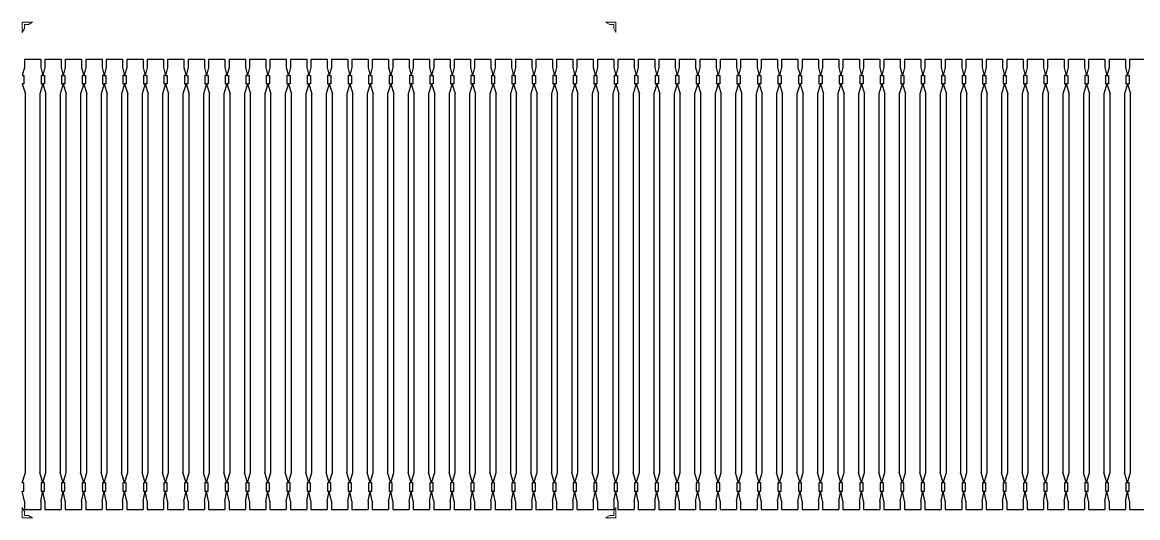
# Model space of a CAD drawing. Header units: millimetres. Extents: x 0 to 860, y 0 to 648.
# Drawn here: x 0 to 545, y 406 to 648 of the extents above; entities that cross this region are included whole.
import ezdxf

# ---------------------------------------------------------------- set-up
doc = ezdxf.new("R2010")
doc.units = ezdxf.units.MM
doc.layers.add('bars', color=9, linetype='Continuous', true_color=0xc0c0c0)
doc.layers.add('cutting mark bars', color=1, linetype='Continuous', lineweight=0, true_color=0xff0000)

msp = doc.modelspace()

# ---------------------------------------------------------------- linework, layer by layer
at = {"layer": 'bars'}
for p, q in [((1, 630), (1, 626)), ((1, 630), (9, 630)), ((9, 630), (9, 626)), ((11, 630), (11, 626)), ((11, 630), (19, 630)), ((19, 630), (19, 626)), ((21, 630), (21, 626)), ((21, 630), (29, 630)), ((29, 630), (29, 626)), ((31, 630), (31, 626)), ((31, 630), (39, 630)), ((39, 630), (39, 626)), ((41, 630), (41, 626)), ((41, 630), (49, 630)), ((49, 630), (49, 626)), ((51, 630), (51, 626)), ((51, 630), (59, 630)), ((59, 630), (59, 626)), ((61, 630), (61, 626)), ((61, 630), (69, 630)), ((69, 630), (69, 626)), ((71, 630), (71, 626)), ((71, 630), (79, 630)), ((79, 630), (79, 626)), ((81, 630), (81, 626)), ((81, 630), (89, 630)), ((89, 630), (89, 626)), ((91, 630), (91, 626)), ((91, 630), (99, 630)), ((99, 630), (99, 626)), ((101, 630), (101, 626)), ((101, 630), (109, 630)), ((109, 630), (109, 626)), ((111, 630), (111, 626)), ((111, 630), (119, 630)), ((119, 630), (119, 626)), ((121, 630), (121, 626)), ((121, 630), (129, 630)), ((129, 630), (129, 626)), ((131, 630), (131, 626)), ((131, 630), (139, 630)), ((139, 630), (139, 626)), ((141, 630), (141, 626)), ((141, 630), (149, 630)), ((149, 630), (149, 626)), ((151, 630), (151, 626)), ((151, 630), (159, 630)), ((159, 630), (159, 626)), ((161, 630), (161, 626)), ((161, 630), (169, 630)), ((169, 630), (169, 626)), ((171, 630), (171, 626)), ((171, 630), (179, 630)), ((179, 630), (179, 626)), ((181, 630), (181, 626)), ((181, 630), (189, 630)), ((189, 630), (189, 626)), ((191, 630), (191, 626)), ((191, 630), (199, 630)), ((199, 630), (199, 626)), ((201, 630), (201, 626)), ((201, 630), (209, 630)), ((209, 630), (209, 626)), ((211, 630), (211, 626)), ((211, 630), (219, 630)), ((219, 630), (219, 626)), ((221, 630), (221, 626)), ((221, 630), (229, 630)), ((229, 630), (229, 626)), ((231, 630), (231, 626)), ((231, 630), (239, 630)), ((239, 630), (239, 626)), ((241, 630), (241, 626)), ((241, 630), (249, 630)), ((249, 630), (249, 626)), ((251, 630), (251, 626)), ((251, 630), (259, 630)), ((259, 630), (259, 626)), ((261, 630), (261, 626)), ((261, 630), (269, 630)), ((269, 630), (269, 626)), ((271, 630), (271, 626)), ((271, 630), (279, 630)), ((279, 630), (279, 626)), ((281, 630), (281, 626)), ((281, 630), (289, 630)), ((289, 630), (289, 626)), ((291, 630), (291, 626)), ((291, 630), (299, 630)), ((299, 630), (299, 626)), ((301, 630), (301, 626)), ((301, 630), (309, 630)), ((309, 630), (309, 626)), ((311, 630), (311, 626)), ((311, 630), (319, 630)), ((319, 630), (319, 626)), ((321, 630), (321, 626)), ((321, 630), (329, 630)), ((329, 630), (329, 626)), ((331, 630), (331, 626)), ((331, 630), (339, 630)), ((339, 630), (339, 626)), ((341, 630), (341, 626)), ((341, 630), (349, 630)), ((349, 630), (349, 626)), ((351, 630), (351, 626)), ((351, 630), (359, 630)), ((359, 630), (359, 626)), ((361, 630), (361, 626)), ((361, 630), (369, 630)), ((369, 630), (369, 626)), ((371, 630), (371, 626)), ((371, 630), (379, 630)), ((379, 630), (379, 626)), ((381, 630), (381, 626)), ((381, 630), (389, 630)), ((389, 630), (389, 626)), ((391, 630), (391, 626)), ((391, 630), (399, 630)), ((399, 630), (399, 626)), ((401, 630), (401, 626)), ((401, 630), (409, 630)), ((409, 630), (409, 626)), ((411, 630), (411, 626)), ((411, 630), (419, 630)), ((419, 630), (419, 626)), ((421, 630), (421, 626)), ((421, 630), (429, 630)), ((429, 630), (429, 626)), ((431, 630), (431, 626)), ((431, 630), (439, 630)), ((439, 630), (439, 626)), ((441, 630), (441, 626)), ((441, 630), (449, 630)), ((449, 630), (449, 626)), ((451, 630), (451, 626)), ((451, 630), (459, 630)), ((459, 630), (459, 626)), ((461, 630), (461, 626)), ((461, 630), (469, 630)), ((469, 630), (469, 626)), ((471, 630), (471, 626)), ((471, 630), (479, 630)), ((479, 630), (479, 626)), ((481, 630), (481, 626)), ((481, 630), (489, 630)), ((489, 630), (489, 626)), ((491, 630), (491, 626)), ((491, 630), (499, 630)), ((499, 630), (499, 626)), ((501, 630), (501, 626)), ((501, 630), (509, 630)), ((509, 630), (509, 626)), ((511, 630), (511, 626)), ((511, 630), (519, 630)), ((519, 630), (519, 626)), ((521, 630), (521, 626)), ((521, 630), (529, 630)), ((529, 630), (529, 626)), ((531, 630), (531, 626)), ((531, 630), (539, 630)), ((539, 630), (539, 626)), ((541, 630), (541, 626)), ((541, 630), (549, 630)), ((1, 626), (0, 622)), ((0, 622), (0.8, 622)), ((0.8, 622), (0.8, 618)), ((9, 626), (10, 622)), ((10, 622), (9.2, 622)), ((9.2, 622), (9.2, 618)), ((11, 626), (10, 622)), ((10, 622), (10.8, 622)), ((10.8, 622), (10.8, 618)), ((19, 626), (20, 622)), ((20, 622), (19.2, 622)), ((19.2, 622), (19.2, 618)), ((21, 626), (20, 622)), ((20, 622), (20.8, 622)), ((20.8, 622), (20.8, 618)), ((29, 626), (30, 622)), ((30, 622), (29.2, 622)), ((29.2, 622), (29.2, 618)), ((31, 626), (30, 622)), ((30, 622), (30.8, 622)), ((30.8, 622), (30.8, 618)), ((39, 626), (40, 622)), ((40, 622), (39.2, 622)), ((39.2, 622), (39.2, 618)), ((41, 626), (40, 622)), ((40, 622), (40.8, 622)), ((40.8, 622), (40.8, 618)), ((49, 626), (50, 622)), ((50, 622), (49.2, 622)), ((49.2, 622), (49.2, 618)), ((51, 626), (50, 622)), ((50, 622), (50.8, 622)), ((50.8, 622), (50.8, 618)), ((59, 626), (60, 622)), ((60, 622), (59.2, 622)), ((59.2, 622), (59.2, 618)), ((61, 626), (60, 622)), ((60, 622), (60.8, 622)), ((60.8, 622), (60.8, 618)), ((69, 626), (70, 622)), ((70, 622), (69.2, 622)), ((69.2, 622), (69.2, 618)), ((71, 626), (70, 622)), ((70, 622), (70.8, 622)), ((70.8, 622), (70.8, 618)), ((79, 626), (80, 622)), ((80, 622), (79.2, 622)), ((79.2, 622), (79.2, 618)), ((81, 626), (80, 622)), ((80, 622), (80.8, 622)), ((80.8, 622), (80.8, 618)), ((89, 626), (90, 622)), ((90, 622), (89.2, 622)), ((89.2, 622), (89.2, 618)), ((91, 626), (90, 622)), ((90, 622), (90.8, 622)), ((90.8, 622), (90.8, 618)), ((99, 626), (100, 622)), ((100, 622), (99.2, 622)), ((99.2, 622), (99.2, 618)), ((101, 626), (100, 622)), ((100, 622), (100.8, 622)), ((100.8, 622), (100.8, 618)), ((109, 626), (110, 622)), ((110, 622), (109.2, 622)), ((109.2, 622), (109.2, 618)), ((111, 626), (110, 622)), ((110, 622), (110.8, 622)), ((110.8, 622), (110.8, 618)), ((119, 626), (120, 622)), ((120, 622), (119.2, 622)), ((119.2, 622), (119.2, 618)), ((121, 626), (120, 622)), ((120, 622), (120.8, 622)), ((120.8, 622), (120.8, 618)), ((129, 626), (130, 622)), ((130, 622), (129.2, 622)), ((129.2, 622), (129.2, 618)), ((131, 626), (130, 622)), ((130, 622), (130.8, 622)), ((130.8, 622), (130.8, 618)), ((139, 626), (140, 622)), ((140, 622), (139.2, 622)), ((139.2, 622), (139.2, 618)), ((141, 626), (140, 622)), ((140, 622), (140.8, 622)), ((140.8, 622), (140.8, 618)), ((149, 626), (150, 622)), ((150, 622), (149.2, 622)), ((149.2, 622), (149.2, 618)), ((151, 626), (150, 622)), ((150, 622), (150.8, 622)), ((150.8, 622), (150.8, 618)), ((159, 626), (160, 622)), ((160, 622), (159.2, 622)), ((159.2, 622), (159.2, 618)), ((161, 626), (160, 622)), ((160, 622), (160.8, 622)), ((160.8, 622), (160.8, 618)), ((169, 626), (170, 622)), ((170, 622), (169.2, 622)), ((169.2, 622), (169.2, 618)), ((171, 626), (170, 622)), ((170, 622), (170.8, 622)), ((170.8, 622), (170.8, 618)), ((179, 626), (180, 622)), ((180, 622), (179.2, 622)), ((179.2, 622), (179.2, 618)), ((181, 626), (180, 622)), ((180, 622), (180.8, 622)), ((180.8, 622), (180.8, 618)), ((189, 626), (190, 622)), ((190, 622), (189.2, 622)), ((189.2, 622), (189.2, 618)), ((191, 626), (190, 622)), ((190, 622), (190.8, 622)), ((190.8, 622), (190.8, 618)), ((199, 626), (200, 622)), ((200, 622), (199.2, 622)), ((199.2, 622), (199.2, 618)), ((201, 626), (200, 622)), ((200, 622), (200.8, 622)), ((200.8, 622), (200.8, 618)), ((209, 626), (210, 622)), ((210, 622), (209.2, 622)), ((209.2, 622), (209.2, 618)), ((211, 626), (210, 622)), ((210, 622), (210.8, 622)), ((210.8, 622), (210.8, 618)), ((219, 626), (220, 622)), ((220, 622), (219.2, 622)), ((219.2, 622), (219.2, 618)), ((221, 626), (220, 622)), ((220, 622), (220.8, 622)), ((220.8, 622), (220.8, 618)), ((229, 626), (230, 622)), ((230, 622), (229.2, 622)), ((229.2, 622), (229.2, 618)), ((231, 626), (230, 622)), ((230, 622), (230.8, 622)), ((230.8, 622), (230.8, 618)), ((239, 626), (240, 622)), ((240, 622), (239.2, 622)), ((239.2, 622), (239.2, 618)), ((241, 626), (240, 622)), ((240, 622), (240.8, 622)), ((240.8, 622), (240.8, 618)), ((249, 626), (250, 622)), ((250, 622), (249.2, 622)), ((249.2, 622), (249.2, 618)), ((251, 626), (250, 622)), ((250, 622), (250.8, 622)), ((250.8, 622), (250.8, 618)), ((259, 626), (260, 622)), ((260, 622), (259.2, 622)), ((259.2, 622), (259.2, 618)), ((261, 626), (260, 622)), ((260, 622), (260.8, 622)), ((260.8, 622), (260.8, 618)), ((269, 626), (270, 622)), ((270, 622), (269.2, 622)), ((269.2, 622), (269.2, 618)), ((271, 626), (270, 622)), ((270, 622), (270.8, 622)), ((270.8, 622), (270.8, 618)), ((279, 626), (280, 622)), ((280, 622), (279.2, 622)), ((279.2, 622), (279.2, 618)), ((281, 626), (280, 622)), ((280, 622), (280.8, 622)), ((280.8, 622), (280.8, 618)), ((289, 626), (290, 622)), ((290, 622), (289.2, 622)), ((289.2, 622), (289.2, 618)), ((291, 626), (290, 622)), ((290, 622), (290.8, 622)), ((290.8, 622), (290.8, 618)), ((299, 626), (300, 622)), ((300, 622), (299.2, 622)), ((299.2, 622), (299.2, 618)), ((301, 626), (300, 622)), ((300, 622), (300.8, 622)), ((300.8, 622), (300.8, 618)), ((309, 626), (310, 622)), ((310, 622), (309.2, 622)), ((309.2, 622), (309.2, 618)), ((311, 626), (310, 622)), ((310, 622), (310.8, 622)), ((310.8, 622), (310.8, 618)), ((319, 626), (320, 622)), ((320, 622), (319.2, 622)), ((319.2, 622), (319.2, 618)), ((321, 626), (320, 622)), ((320, 622), (320.8, 622)), ((320.8, 622), (320.8, 618)), ((329, 626), (330, 622)), ((330, 622), (329.2, 622)), ((329.2, 622), (329.2, 618)), ((331, 626), (330, 622)), ((330, 622), (330.8, 622)), ((330.8, 622), (330.8, 618)), ((339, 626), (340, 622)), ((340, 622), (339.2, 622)), ((339.2, 622), (339.2, 618)), ((341, 626), (340, 622)), ((340, 622), (340.8, 622)), ((340.8, 622), (340.8, 618)), ((349, 626), (350, 622)), ((350, 622), (349.2, 622)), ((349.2, 622), (349.2, 618)), ((351, 626), (350, 622)), ((350, 622), (350.8, 622)), ((350.8, 622), (350.8, 618)), ((359, 626), (360, 622)), ((360, 622), (359.2, 622)), ((359.2, 622), (359.2, 618)), ((361, 626), (360, 622)), ((360, 622), (360.8, 622)), ((360.8, 622), (360.8, 618)), ((369, 626), (370, 622)), ((370, 622), (369.2, 622)), ((369.2, 622), (369.2, 618)), ((371, 626), (370, 622)), ((370, 622), (370.8, 622)), ((370.8, 622), (370.8, 618)), ((379, 626), (380, 622)), ((380, 622), (379.2, 622)), ((379.2, 622), (379.2, 618)), ((381, 626), (380, 622)), ((380, 622), (380.8, 622)), ((380.8, 622), (380.8, 618)), ((389, 626), (390, 622)), ((390, 622), (389.2, 622)), ((389.2, 622), (389.2, 618)), ((391, 626), (390, 622)), ((390, 622), (390.8, 622)), ((390.8, 622), (390.8, 618)), ((399, 626), (400, 622)), ((400, 622), (399.2, 622)), ((399.2, 622), (399.2, 618)), ((401, 626), (400, 622)), ((400, 622), (400.8, 622)), ((400.8, 622), (400.8, 618)), ((409, 626), (410, 622)), ((410, 622), (409.2, 622)), ((409.2, 622), (409.2, 618)), ((411, 626), (410, 622)), ((410, 622), (410.8, 622)), ((410.8, 622), (410.8, 618)), ((419, 626), (420, 622)), ((420, 622), (419.2, 622)), ((419.2, 622), (419.2, 618)), ((421, 626), (420, 622)), ((420, 622), (420.8, 622)), ((420.8, 622), (420.8, 618)), ((429, 626), (430, 622)), ((430, 622), (429.2, 622)), ((429.2, 622), (429.2, 618)), ((431, 626), (430, 622)), ((430, 622), (430.8, 622)), ((430.8, 622), (430.8, 618)), ((439, 626), (440, 622)), ((440, 622), (439.2, 622)), ((439.2, 622), (439.2, 618)), ((441, 626), (440, 622)), ((440, 622), (440.8, 622)), ((440.8, 622), (440.8, 618)), ((449, 626), (450, 622)), ((450, 622), (449.2, 622)), ((449.2, 622), (449.2, 618)), ((451, 626), (450, 622)), ((450, 622), (450.8, 622)), ((450.8, 622), (450.8, 618)), ((459, 626), (460, 622)), ((460, 622), (459.2, 622)), ((459.2, 622), (459.2, 618)), ((461, 626), (460, 622)), ((460, 622), (460.8, 622)), ((460.8, 622), (460.8, 618)), ((469, 626), (470, 622)), ((470, 622), (469.2, 622)), ((469.2, 622), (469.2, 618)), ((471, 626), (470, 622)), ((470, 622), (470.8, 622)), ((470.8, 622), (470.8, 618)), ((479, 626), (480, 622)), ((480, 622), (479.2, 622)), ((479.2, 622), (479.2, 618)), ((481, 626), (480, 622)), ((480, 622), (480.8, 622)), ((480.8, 622), (480.8, 618)), ((489, 626), (490, 622)), ((490, 622), (489.2, 622)), ((489.2, 622), (489.2, 618)), ((491, 626), (490, 622)), ((490, 622), (490.8, 622)), ((490.8, 622), (490.8, 618)), ((499, 626), (500, 622)), ((500, 622), (499.2, 622)), ((499.2, 622), (499.2, 618)), ((501, 626), (500, 622)), ((500, 622), (500.8, 622)), ((500.8, 622), (500.8, 618)), ((509, 626), (510, 622)), ((510, 622), (509.2, 622)), ((509.2, 622), (509.2, 618)), ((511, 626), (510, 622)), ((510, 622), (510.8, 622)), ((510.8, 622), (510.8, 618)), ((519, 626), (520, 622)), ((520, 622), (519.2, 622)), ((519.2, 622), (519.2, 618)), ((521, 626), (520, 622)), ((520, 622), (520.8, 622)), ((520.8, 622), (520.8, 618)), ((529, 626), (530, 622)), ((530, 622), (529.2, 622)), ((529.2, 622), (529.2, 618)), ((531, 626), (530, 622)), ((530, 622), (530.8, 622)), ((530.8, 622), (530.8, 618)), ((539, 626), (540, 622)), ((540, 622), (539.2, 622)), ((539.2, 622), (539.2, 618)), ((541, 626), (540, 622)), ((540, 622), (540.8, 622)), ((540.8, 622), (540.8, 618)), ((0, 618), (1.5, 613)), ((0.8, 618), (0, 618)), ((10, 618), (8.5, 613)), ((9.2, 618), (10, 618)), ((10, 618), (11.5, 613)), ((10.8, 618), (10, 618)), ((20, 618), (18.5, 613)), ((19.2, 618), (20, 618)), ((20, 618), (21.5, 613)), ((20.8, 618), (20, 618)), ((30, 618), (28.5, 613)), ((29.2, 618), (30, 618)), ((30, 618), (31.5, 613)), ((30.8, 618), (30, 618)), ((40, 618), (38.5, 613)), ((39.2, 618), (40, 618)), ((40, 618), (41.5, 613)), ((40.8, 618), (40, 618)), ((50, 618), (48.5, 613)), ((49.2, 618), (50, 618)), ((50, 618), (51.5, 613)), ((50.8, 618), (50, 618)), ((60, 618), (58.5, 613)), ((59.2, 618), (60, 618)), ((60, 618), (61.5, 613)), ((60.8, 618), (60, 618)), ((70, 618), (68.5, 613)), ((69.2, 618), (70, 618)), ((70, 618), (71.5, 613)), ((70.8, 618), (70, 618)), ((80, 618), (78.5, 613)), ((79.2, 618), (80, 618)), ((80, 618), (81.5, 613)), ((80.8, 618), (80, 618)), ((90, 618), (88.5, 613)), ((89.2, 618), (90, 618)), ((90, 618), (91.5, 613)), ((90.8, 618), (90, 618)), ((100, 618), (98.5, 613)), ((99.2, 618), (100, 618)), ((100, 618), (101.5, 613)), ((100.8, 618), (100, 618)), ((110, 618), (108.5, 613)), ((109.2, 618), (110, 618)), ((110, 618), (111.5, 613)), ((110.8, 618), (110, 618)), ((120, 618), (118.5, 613)), ((119.2, 618), (120, 618)), ((120, 618), (121.5, 613)), ((120.8, 618), (120, 618)), ((130, 618), (128.5, 613)), ((129.2, 618), (130, 618)), ((130, 618), (131.5, 613)), ((130.8, 618), (130, 618)), ((140, 618), (138.5, 613)), ((139.2, 618), (140, 618)), ((140, 618), (141.5, 613)), ((140.8, 618), (140, 618)), ((150, 618), (148.5, 613)), ((149.2, 618), (150, 618)), ((150, 618), (151.5, 613)), ((150.8, 618), (150, 618)), ((160, 618), (158.5, 613)), ((159.2, 618), (160, 618)), ((160, 618), (161.5, 613)), ((160.8, 618), (160, 618)), ((170, 618), (168.5, 613)), ((169.2, 618), (170, 618)), ((170, 618), (171.5, 613)), ((170.8, 618), (170, 618)), ((180, 618), (178.5, 613)), ((179.2, 618), (180, 618)), ((180, 618), (181.5, 613)), ((180.8, 618), (180, 618)), ((190, 618), (188.5, 613)), ((189.2, 618), (190, 618)), ((190, 618), (191.5, 613)), ((190.8, 618), (190, 618)), ((200, 618), (198.5, 613)), ((199.2, 618), (200, 618)), ((200, 618), (201.5, 613)), ((200.8, 618), (200, 618)), ((210, 618), (208.5, 613)), ((209.2, 618), (210, 618)), ((210, 618), (211.5, 613)), ((210.8, 618), (210, 618)), ((220, 618), (218.5, 613)), ((219.2, 618), (220, 618)), ((220, 618), (221.5, 613)), ((220.8, 618), (220, 618)), ((230, 618), (228.5, 613)), ((229.2, 618), (230, 618)), ((230, 618), (231.5, 613)), ((230.8, 618), (230, 618)), ((240, 618), (238.5, 613)), ((239.2, 618), (240, 618)), ((240, 618), (241.5, 613)), ((240.8, 618), (240, 618)), ((250, 618), (248.5, 613)), ((249.2, 618), (250, 618)), ((250, 618), (251.5, 613)), ((250.8, 618), (250, 618)), ((260, 618), (258.5, 613)), ((259.2, 618), (260, 618)), ((260, 618), (261.5, 613)), ((260.8, 618), (260, 618)), ((270, 618), (268.5, 613)), ((269.2, 618), (270, 618)), ((270, 618), (271.5, 613)), ((270.8, 618), (270, 618)), ((280, 618), (278.5, 613)), ((279.2, 618), (280, 618)), ((280, 618), (281.5, 613)), ((280.8, 618), (280, 618)), ((290, 618), (288.5, 613)), ((289.2, 618), (290, 618)), ((290, 618), (291.5, 613)), ((290.8, 618), (290, 618)), ((300, 618), (298.5, 613)), ((299.2, 618), (300, 618)), ((300, 618), (301.5, 613)), ((300.8, 618), (300, 618)), ((310, 618), (308.5, 613)), ((309.2, 618), (310, 618)), ((310, 618), (311.5, 613)), ((310.8, 618), (310, 618)), ((320, 618), (318.5, 613)), ((319.2, 618), (320, 618)), ((320, 618), (321.5, 613)), ((320.8, 618), (320, 618)), ((330, 618), (328.5, 613)), ((329.2, 618), (330, 618)), ((330, 618), (331.5, 613)), ((330.8, 618), (330, 618)), ((340, 618), (338.5, 613)), ((339.2, 618), (340, 618)), ((340, 618), (341.5, 613)), ((340.8, 618), (340, 618)), ((350, 618), (348.5, 613)), ((349.2, 618), (350, 618)), ((350, 618), (351.5, 613)), ((350.8, 618), (350, 618)), ((360, 618), (358.5, 613)), ((359.2, 618), (360, 618)), ((360, 618), (361.5, 613)), ((360.8, 618), (360, 618)), ((370, 618), (368.5, 613)), ((369.2, 618), (370, 618)), ((370, 618), (371.5, 613)), ((370.8, 618), (370, 618)), ((380, 618), (378.5, 613)), ((379.2, 618), (380, 618)), ((380, 618), (381.5, 613)), ((380.8, 618), (380, 618)), ((390, 618), (388.5, 613)), ((389.2, 618), (390, 618)), ((390, 618), (391.5, 613)), ((390.8, 618), (390, 618)), ((400, 618), (398.5, 613)), ((399.2, 618), (400, 618)), ((400, 618), (401.5, 613)), ((400.8, 618), (400, 618)), ((410, 618), (408.5, 613)), ((409.2, 618), (410, 618)), ((410, 618), (411.5, 613)), ((410.8, 618), (410, 618)), ((420, 618), (418.5, 613)), ((419.2, 618), (420, 618)), ((420, 618), (421.5, 613)), ((420.8, 618), (420, 618)), ((430, 618), (428.5, 613)), ((429.2, 618), (430, 618)), ((430, 618), (431.5, 613)), ((430.8, 618), (430, 618)), ((440, 618), (438.5, 613)), ((439.2, 618), (440, 618)), ((440, 618), (441.5, 613)), ((440.8, 618), (440, 618)), ((450, 618), (448.5, 613)), ((449.2, 618), (450, 618)), ((450, 618), (451.5, 613)), ((450.8, 618), (450, 618)), ((460, 618), (458.5, 613)), ((459.2, 618), (460, 618)), ((460, 618), (461.5, 613)), ((460.8, 618), (460, 618)), ((470, 618), (468.5, 613)), ((469.2, 618), (470, 618)), ((470, 618), (471.5, 613)), ((470.8, 618), (470, 618)), ((480, 618), (478.5, 613)), ((479.2, 618), (480, 618)), ((480, 618), (481.5, 613)), ((480.8, 618), (480, 618)), ((490, 618), (488.5, 613)), ((489.2, 618), (490, 618)), ((490, 618), (491.5, 613)), ((490.8, 618), (490, 618)), ((500, 618), (498.5, 613)), ((499.2, 618), (500, 618)), ((500, 618), (501.5, 613)), ((500.8, 618), (500, 618)), ((510, 618), (508.5, 613)), ((509.2, 618), (510, 618)), ((510, 618), (511.5, 613)), ((510.8, 618), (510, 618)), ((520, 618), (518.5, 613)), ((519.2, 618), (520, 618)), ((520, 618), (521.5, 613)), ((520.8, 618), (520, 618)), ((530, 618), (528.5, 613)), ((529.2, 618), (530, 618)), ((530, 618), (531.5, 613)), ((530.8, 618), (530, 618)), ((540, 618), (538.5, 613)), ((539.2, 618), (540, 618)), ((540, 618), (541.5, 613)), ((540.8, 618), (540, 618)), ((1.5, 428), (1.5, 613)), ((8.5, 613), (8.5, 428)), ((11.5, 428), (11.5, 613)), ((18.5, 613), (18.5, 428)), ((21.5, 428), (21.5, 613)), ((28.5, 613), (28.5, 428)), ((31.5, 428), (31.5, 613)), ((38.5, 613), (38.5, 428)), ((41.5, 428), (41.5, 613)), ((48.5, 613), (48.5, 428)), ((51.5, 428), (51.5, 613)), ((58.5, 613), (58.5, 428)), ((61.5, 428), (61.5, 613)), ((68.5, 613), (68.5, 428)), ((71.5, 428), (71.5, 613)), ((78.5, 613), (78.5, 428)), ((81.5, 428), (81.5, 613)), ((88.5, 613), (88.5, 428)), ((91.5, 428), (91.5, 613)), ((98.5, 613), (98.5, 428)), ((101.5, 428), (101.5, 613)), ((108.5, 613), (108.5, 428)), ((111.5, 428), (111.5, 613)), ((118.5, 613), (118.5, 428)), ((121.5, 428), (121.5, 613)), ((128.5, 613), (128.5, 428)), ((131.5, 428), (131.5, 613)), ((138.5, 613), (138.5, 428)), ((141.5, 428), (141.5, 613)), ((148.5, 613), (148.5, 428)), ((151.5, 428), (151.5, 613)), ((158.5, 613), (158.5, 428)), ((161.5, 428), (161.5, 613)), ((168.5, 613), (168.5, 428)), ((171.5, 428), (171.5, 613)), ((178.5, 613), (178.5, 428)), ((181.5, 428), (181.5, 613)), ((188.5, 613), (188.5, 428)), ((191.5, 428), (191.5, 613)), ((198.5, 613), (198.5, 428)), ((201.5, 428), (201.5, 613)), ((208.5, 613), (208.5, 428)), ((211.5, 428), (211.5, 613)), ((218.5, 613), (218.5, 428)), ((221.5, 428), (221.5, 613)), ((228.5, 613), (228.5, 428)), ((231.5, 428), (231.5, 613)), ((238.5, 613), (238.5, 428)), ((241.5, 428), (241.5, 613)), ((248.5, 613), (248.5, 428)), ((251.5, 428), (251.5, 613)), ((258.5, 613), (258.5, 428)), ((261.5, 428), (261.5, 613)), ((268.5, 613), (268.5, 428)), ((271.5, 428), (271.5, 613)), ((278.5, 613), (278.5, 428)), ((281.5, 428), (281.5, 613)), ((288.5, 613), (288.5, 428)), ((291.5, 428), (291.5, 613)), ((298.5, 613), (298.5, 428)), ((301.5, 428), (301.5, 613)), ((308.5, 613), (308.5, 428)), ((311.5, 428), (311.5, 613)), ((318.5, 613), (318.5, 428)), ((321.5, 428), (321.5, 613)), ((328.5, 613), (328.5, 428)), ((331.5, 428), (331.5, 613)), ((338.5, 613), (338.5, 428)), ((341.5, 428), (341.5, 613)), ((348.5, 613), (348.5, 428)), ((351.5, 428), (351.5, 613)), ((358.5, 613), (358.5, 428)), ((361.5, 428), (361.5, 613)), ((368.5, 613), (368.5, 428)), ((371.5, 428), (371.5, 613)), ((378.5, 613), (378.5, 428)), ((381.5, 428), (381.5, 613)), ((388.5, 613), (388.5, 428)), ((391.5, 428), (391.5, 613)), ((398.5, 613), (398.5, 428)), ((401.5, 428), (401.5, 613)), ((408.5, 613), (408.5, 428)), ((411.5, 428), (411.5, 613)), ((418.5, 613), (418.5, 428)), ((421.5, 428), (421.5, 613)), ((428.5, 613), (428.5, 428)), ((431.5, 428), (431.5, 613)), ((438.5, 613), (438.5, 428)), ((441.5, 428), (441.5, 613)), ((448.5, 613), (448.5, 428)), ((451.5, 428), (451.5, 613)), ((458.5, 613), (458.5, 428)), ((461.5, 428), (461.5, 613)), ((468.5, 613), (468.5, 428)), ((471.5, 428), (471.5, 613)), ((478.5, 613), (478.5, 428)), ((481.5, 428), (481.5, 613)), ((488.5, 613), (488.5, 428)), ((491.5, 428), (491.5, 613)), ((498.5, 613), (498.5, 428)), ((501.5, 428), (501.5, 613)), ((508.5, 613), (508.5, 428)), ((511.5, 428), (511.5, 613)), ((518.5, 613), (518.5, 428)), ((521.5, 428), (521.5, 613)), ((528.5, 613), (528.5, 428)), ((531.5, 428), (531.5, 613)), ((538.5, 613), (538.5, 428)), ((541.5, 428), (541.5, 613)), ((0, 423), (1.5, 428)), ((10, 423), (8.5, 428)), ((10, 423), (11.5, 428)), ((20, 423), (18.5, 428)), ((20, 423), (21.5, 428)), ((30, 423), (28.5, 428)), ((30, 423), (31.5, 428)), ((40, 423), (38.5, 428)), ((40, 423), (41.5, 428)), ((50, 423), (48.5, 428)), ((50, 423), (51.5, 428)), ((60, 423), (58.5, 428)), ((60, 423), (61.5, 428)), ((70, 423), (68.5, 428)), ((70, 423), (71.5, 428)), ((80, 423), (78.5, 428)), ((80, 423), (81.5, 428)), ((90, 423), (88.5, 428)), ((90, 423), (91.5, 428)), ((100, 423), (98.5, 428)), ((100, 423), (101.5, 428)), ((110, 423), (108.5, 428)), ((110, 423), (111.5, 428)), ((120, 423), (118.5, 428)), ((120, 423), (121.5, 428)), ((130, 423), (128.5, 428)), ((130, 423), (131.5, 428)), ((140, 423), (138.5, 428)), ((140, 423), (141.5, 428)), ((150, 423), (148.5, 428)), ((150, 423), (151.5, 428)), ((160, 423), (158.5, 428)), ((160, 423), (161.5, 428)), ((170, 423), (168.5, 428)), ((170, 423), (171.5, 428)), ((180, 423), (178.5, 428)), ((180, 423), (181.5, 428)), ((190, 423), (188.5, 428)), ((190, 423), (191.5, 428)), ((200, 423), (198.5, 428)), ((200, 423), (201.5, 428)), ((210, 423), (208.5, 428)), ((210, 423), (211.5, 428)), ((220, 423), (218.5, 428)), ((220, 423), (221.5, 428)), ((230, 423), (228.5, 428)), ((230, 423), (231.5, 428)), ((240, 423), (238.5, 428)), ((240, 423), (241.5, 428)), ((250, 423), (248.5, 428)), ((250, 423), (251.5, 428)), ((260, 423), (258.5, 428)), ((260, 423), (261.5, 428)), ((270, 423), (268.5, 428)), ((270, 423), (271.5, 428)), ((280, 423), (278.5, 428)), ((280, 423), (281.5, 428)), ((290, 423), (288.5, 428)), ((290, 423), (291.5, 428)), ((300, 423), (298.5, 428)), ((300, 423), (301.5, 428)), ((310, 423), (308.5, 428)), ((310, 423), (311.5, 428)), ((320, 423), (318.5, 428)), ((320, 423), (321.5, 428)), ((330, 423), (328.5, 428)), ((330, 423), (331.5, 428)), ((340, 423), (338.5, 428)), ((340, 423), (341.5, 428)), ((350, 423), (348.5, 428)), ((350, 423), (351.5, 428)), ((360, 423), (358.5, 428)), ((360, 423), (361.5, 428)), ((370, 423), (368.5, 428)), ((370, 423), (371.5, 428)), ((380, 423), (378.5, 428)), ((380, 423), (381.5, 428)), ((390, 423), (388.5, 428)), ((390, 423), (391.5, 428)), ((400, 423), (398.5, 428)), ((400, 423), (401.5, 428)), ((410, 423), (408.5, 428)), ((410, 423), (411.5, 428)), ((420, 423), (418.5, 428)), ((420, 423), (421.5, 428)), ((430, 423), (428.5, 428)), ((430, 423), (431.5, 428)), ((440, 423), (438.5, 428)), ((440, 423), (441.5, 428)), ((450, 423), (448.5, 428)), ((450, 423), (451.5, 428)), ((460, 423), (458.5, 428)), ((460, 423), (461.5, 428)), ((470, 423), (468.5, 428)), ((470, 423), (471.5, 428)), ((480, 423), (478.5, 428)), ((480, 423), (481.5, 428)), ((490, 423), (488.5, 428)), ((490, 423), (491.5, 428)), ((500, 423), (498.5, 428)), ((500, 423), (501.5, 428)), ((510, 423), (508.5, 428)), ((510, 423), (511.5, 428)), ((520, 423), (518.5, 428)), ((520, 423), (521.5, 428)), ((530, 423), (528.5, 428)), ((530, 423), (531.5, 428)), ((540, 423), (538.5, 428)), ((540, 423), (541.5, 428)), ((0.8, 423), (0, 423)), ((0.8, 419), (0.8, 423)), ((10, 423), (9.2, 423)), ((9.2, 423), (9.2, 419)), ((10.8, 423), (10, 423)), ((10.8, 419), (10.8, 423)), ((20, 423), (19.2, 423)), ((19.2, 423), (19.2, 419)), ((20.8, 423), (20, 423)), ((20.8, 419), (20.8, 423)), ((30, 423), (29.2, 423)), ((29.2, 423), (29.2, 419)), ((30.8, 423), (30, 423)), ((30.8, 419), (30.8, 423)), ((40, 423), (39.2, 423)), ((39.2, 423), (39.2, 419)), ((40.8, 423), (40, 423)), ((40.8, 419), (40.8, 423)), ((50, 423), (49.2, 423)), ((49.2, 423), (49.2, 419)), ((50.8, 423), (50, 423)), ((50.8, 419), (50.8, 423)), ((60, 423), (59.2, 423)), ((59.2, 423), (59.2, 419)), ((60.8, 423), (60, 423)), ((60.8, 419), (60.8, 423)), ((70, 423), (69.2, 423)), ((69.2, 423), (69.2, 419)), ((70.8, 423), (70, 423)), ((70.8, 419), (70.8, 423)), ((80, 423), (79.2, 423)), ((79.2, 423), (79.2, 419)), ((80.8, 423), (80, 423)), ((80.8, 419), (80.8, 423)), ((90, 423), (89.2, 423)), ((89.2, 423), (89.2, 419)), ((90.8, 423), (90, 423)), ((90.8, 419), (90.8, 423)), ((100, 423), (99.2, 423)), ((99.2, 423), (99.2, 419)), ((100.8, 423), (100, 423)), ((100.8, 419), (100.8, 423)), ((110, 423), (109.2, 423)), ((109.2, 423), (109.2, 419)), ((110.8, 423), (110, 423)), ((110.8, 419), (110.8, 423)), ((120, 423), (119.2, 423)), ((119.2, 423), (119.2, 419)), ((120.8, 423), (120, 423)), ((120.8, 419), (120.8, 423)), ((130, 423), (129.2, 423)), ((129.2, 423), (129.2, 419)), ((130.8, 423), (130, 423)), ((130.8, 419), (130.8, 423)), ((140, 423), (139.2, 423)), ((139.2, 423), (139.2, 419)), ((140.8, 423), (140, 423)), ((140.8, 419), (140.8, 423)), ((150, 423), (149.2, 423)), ((149.2, 423), (149.2, 419)), ((150.8, 423), (150, 423)), ((150.8, 419), (150.8, 423)), ((160, 423), (159.2, 423)), ((159.2, 423), (159.2, 419)), ((160.8, 423), (160, 423)), ((160.8, 419), (160.8, 423)), ((170, 423), (169.2, 423)), ((169.2, 423), (169.2, 419)), ((170.8, 423), (170, 423)), ((170.8, 419), (170.8, 423)), ((180, 423), (179.2, 423)), ((179.2, 423), (179.2, 419)), ((180.8, 423), (180, 423)), ((180.8, 419), (180.8, 423)), ((190, 423), (189.2, 423)), ((189.2, 423), (189.2, 419)), ((190.8, 423), (190, 423)), ((190.8, 419), (190.8, 423)), ((200, 423), (199.2, 423)), ((199.2, 423), (199.2, 419)), ((200.8, 423), (200, 423)), ((200.8, 419), (200.8, 423)), ((210, 423), (209.2, 423)), ((209.2, 423), (209.2, 419)), ((210.8, 423), (210, 423)), ((210.8, 419), (210.8, 423)), ((220, 423), (219.2, 423)), ((219.2, 423), (219.2, 419)), ((220.8, 423), (220, 423)), ((220.8, 419), (220.8, 423)), ((230, 423), (229.2, 423)), ((229.2, 423), (229.2, 419)), ((230.8, 423), (230, 423)), ((230.8, 419), (230.8, 423)), ((240, 423), (239.2, 423)), ((239.2, 423), (239.2, 419)), ((240.8, 423), (240, 423)), ((240.8, 419), (240.8, 423)), ((250, 423), (249.2, 423)), ((249.2, 423), (249.2, 419)), ((250.8, 423), (250, 423)), ((250.8, 419), (250.8, 423)), ((260, 423), (259.2, 423)), ((259.2, 423), (259.2, 419)), ((260.8, 423), (260, 423)), ((260.8, 419), (260.8, 423)), ((270, 423), (269.2, 423)), ((269.2, 423), (269.2, 419)), ((270.8, 423), (270, 423)), ((270.8, 419), (270.8, 423)), ((280, 423), (279.2, 423)), ((279.2, 423), (279.2, 419)), ((280.8, 423), (280, 423)), ((280.8, 419), (280.8, 423)), ((290, 423), (289.2, 423)), ((289.2, 423), (289.2, 419)), ((290.8, 423), (290, 423)), ((290.8, 419), (290.8, 423)), ((300, 423), (299.2, 423)), ((299.2, 423), (299.2, 419)), ((300.8, 423), (300, 423)), ((300.8, 419), (300.8, 423)), ((310, 423), (309.2, 423)), ((309.2, 423), (309.2, 419)), ((310.8, 423), (310, 423)), ((310.8, 419), (310.8, 423)), ((320, 423), (319.2, 423)), ((319.2, 423), (319.2, 419)), ((320.8, 423), (320, 423)), ((320.8, 419), (320.8, 423)), ((330, 423), (329.2, 423)), ((329.2, 423), (329.2, 419)), ((330.8, 423), (330, 423)), ((330.8, 419), (330.8, 423)), ((340, 423), (339.2, 423)), ((339.2, 423), (339.2, 419)), ((340.8, 423), (340, 423)), ((340.8, 419), (340.8, 423)), ((350, 423), (349.2, 423)), ((349.2, 423), (349.2, 419)), ((350.8, 423), (350, 423)), ((350.8, 419), (350.8, 423)), ((360, 423), (359.2, 423)), ((359.2, 423), (359.2, 419)), ((360.8, 423), (360, 423)), ((360.8, 419), (360.8, 423)), ((370, 423), (369.2, 423)), ((369.2, 423), (369.2, 419)), ((370.8, 423), (370, 423)), ((370.8, 419), (370.8, 423)), ((380, 423), (379.2, 423)), ((379.2, 423), (379.2, 419)), ((380.8, 423), (380, 423)), ((380.8, 419), (380.8, 423)), ((390, 423), (389.2, 423)), ((389.2, 423), (389.2, 419)), ((390.8, 423), (390, 423)), ((390.8, 419), (390.8, 423)), ((400, 423), (399.2, 423)), ((399.2, 423), (399.2, 419)), ((400.8, 423), (400, 423)), ((400.8, 419), (400.8, 423)), ((410, 423), (409.2, 423)), ((409.2, 423), (409.2, 419)), ((410.8, 423), (410, 423)), ((410.8, 419), (410.8, 423)), ((420, 423), (419.2, 423)), ((419.2, 423), (419.2, 419)), ((420.8, 423), (420, 423)), ((420.8, 419), (420.8, 423)), ((430, 423), (429.2, 423)), ((429.2, 423), (429.2, 419)), ((430.8, 423), (430, 423)), ((430.8, 419), (430.8, 423)), ((440, 423), (439.2, 423)), ((439.2, 423), (439.2, 419)), ((440.8, 423), (440, 423)), ((440.8, 419), (440.8, 423)), ((450, 423), (449.2, 423)), ((449.2, 423), (449.2, 419)), ((450.8, 423), (450, 423)), ((450.8, 419), (450.8, 423)), ((460, 423), (459.2, 423)), ((459.2, 423), (459.2, 419)), ((460.8, 423), (460, 423)), ((460.8, 419), (460.8, 423)), ((470, 423), (469.2, 423)), ((469.2, 423), (469.2, 419)), ((470.8, 423), (470, 423)), ((470.8, 419), (470.8, 423)), ((480, 423), (479.2, 423)), ((479.2, 423), (479.2, 419)), ((480.8, 423), (480, 423)), ((480.8, 419), (480.8, 423)), ((490, 423), (489.2, 423)), ((489.2, 423), (489.2, 419)), ((490.8, 423), (490, 423)), ((490.8, 419), (490.8, 423)), ((500, 423), (499.2, 423)), ((499.2, 423), (499.2, 419)), ((500.8, 423), (500, 423)), ((500.8, 419), (500.8, 423)), ((510, 423), (509.2, 423)), ((509.2, 423), (509.2, 419)), ((510.8, 423), (510, 423)), ((510.8, 419), (510.8, 423)), ((520, 423), (519.2, 423)), ((519.2, 423), (519.2, 419)), ((520.8, 423), (520, 423)), ((520.8, 419), (520.8, 423)), ((530, 423), (529.2, 423)), ((529.2, 423), (529.2, 419)), ((530.8, 423), (530, 423)), ((530.8, 419), (530.8, 423)), ((540, 423), (539.2, 423)), ((539.2, 423), (539.2, 419)), ((540.8, 423), (540, 423)), ((540.8, 419), (540.8, 423)), ((1, 414), (0, 419)), ((0, 419), (0.8, 419)), ((9, 414), (10, 419)), ((9.2, 419), (10, 419)), ((11, 414), (10, 419)), ((10, 419), (10.8, 419)), ((19, 414), (20, 419)), ((19.2, 419), (20, 419)), ((21, 414), (20, 419)), ((20, 419), (20.8, 419)), ((29, 414), (30, 419)), ((29.2, 419), (30, 419)), ((31, 414), (30, 419)), ((30, 419), (30.8, 419)), ((39, 414), (40, 419)), ((39.2, 419), (40, 419)), ((41, 414), (40, 419)), ((40, 419), (40.8, 419)), ((49, 414), (50, 419)), ((49.2, 419), (50, 419)), ((51, 414), (50, 419)), ((50, 419), (50.8, 419)), ((59, 414), (60, 419)), ((59.2, 419), (60, 419)), ((61, 414), (60, 419)), ((60, 419), (60.8, 419)), ((69, 414), (70, 419)), ((69.2, 419), (70, 419)), ((71, 414), (70, 419)), ((70, 419), (70.8, 419)), ((79, 414), (80, 419)), ((79.2, 419), (80, 419)), ((81, 414), (80, 419)), ((80, 419), (80.8, 419)), ((89, 414), (90, 419)), ((89.2, 419), (90, 419)), ((91, 414), (90, 419)), ((90, 419), (90.8, 419)), ((99, 414), (100, 419)), ((99.2, 419), (100, 419)), ((101, 414), (100, 419)), ((100, 419), (100.8, 419)), ((109, 414), (110, 419)), ((109.2, 419), (110, 419)), ((111, 414), (110, 419)), ((110, 419), (110.8, 419)), ((119, 414), (120, 419)), ((119.2, 419), (120, 419)), ((121, 414), (120, 419)), ((120, 419), (120.8, 419)), ((129, 414), (130, 419)), ((129.2, 419), (130, 419)), ((131, 414), (130, 419)), ((130, 419), (130.8, 419)), ((139, 414), (140, 419)), ((139.2, 419), (140, 419)), ((141, 414), (140, 419)), ((140, 419), (140.8, 419)), ((149, 414), (150, 419)), ((149.2, 419), (150, 419)), ((151, 414), (150, 419)), ((150, 419), (150.8, 419)), ((159, 414), (160, 419)), ((159.2, 419), (160, 419)), ((161, 414), (160, 419)), ((160, 419), (160.8, 419)), ((169, 414), (170, 419)), ((169.2, 419), (170, 419)), ((171, 414), (170, 419)), ((170, 419), (170.8, 419)), ((179, 414), (180, 419)), ((179.2, 419), (180, 419)), ((181, 414), (180, 419)), ((180, 419), (180.8, 419)), ((189, 414), (190, 419)), ((189.2, 419), (190, 419)), ((191, 414), (190, 419)), ((190, 419), (190.8, 419)), ((199, 414), (200, 419)), ((199.2, 419), (200, 419)), ((201, 414), (200, 419)), ((200, 419), (200.8, 419)), ((209, 414), (210, 419)), ((209.2, 419), (210, 419)), ((211, 414), (210, 419)), ((210, 419), (210.8, 419)), ((219, 414), (220, 419)), ((219.2, 419), (220, 419)), ((221, 414), (220, 419)), ((220, 419), (220.8, 419)), ((229, 414), (230, 419)), ((229.2, 419), (230, 419)), ((231, 414), (230, 419)), ((230, 419), (230.8, 419)), ((239, 414), (240, 419)), ((239.2, 419), (240, 419)), ((241, 414), (240, 419)), ((240, 419), (240.8, 419)), ((249, 414), (250, 419)), ((249.2, 419), (250, 419)), ((251, 414), (250, 419)), ((250, 419), (250.8, 419)), ((259, 414), (260, 419)), ((259.2, 419), (260, 419)), ((261, 414), (260, 419)), ((260, 419), (260.8, 419)), ((269, 414), (270, 419)), ((269.2, 419), (270, 419)), ((271, 414), (270, 419)), ((270, 419), (270.8, 419)), ((279, 414), (280, 419)), ((279.2, 419), (280, 419)), ((281, 414), (280, 419)), ((280, 419), (280.8, 419)), ((289, 414), (290, 419)), ((289.2, 419), (290, 419)), ((291, 414), (290, 419)), ((290, 419), (290.8, 419)), ((299, 414), (300, 419)), ((299.2, 419), (300, 419)), ((301, 414), (300, 419)), ((300, 419), (300.8, 419)), ((309, 414), (310, 419)), ((309.2, 419), (310, 419)), ((311, 414), (310, 419)), ((310, 419), (310.8, 419)), ((319, 414), (320, 419)), ((319.2, 419), (320, 419)), ((321, 414), (320, 419)), ((320, 419), (320.8, 419)), ((329, 414), (330, 419)), ((329.2, 419), (330, 419)), ((331, 414), (330, 419)), ((330, 419), (330.8, 419)), ((339, 414), (340, 419)), ((339.2, 419), (340, 419)), ((341, 414), (340, 419)), ((340, 419), (340.8, 419)), ((349, 414), (350, 419)), ((349.2, 419), (350, 419)), ((351, 414), (350, 419)), ((350, 419), (350.8, 419)), ((359, 414), (360, 419)), ((359.2, 419), (360, 419)), ((361, 414), (360, 419)), ((360, 419), (360.8, 419)), ((369, 414), (370, 419)), ((369.2, 419), (370, 419)), ((371, 414), (370, 419)), ((370, 419), (370.8, 419)), ((379, 414), (380, 419)), ((379.2, 419), (380, 419)), ((381, 414), (380, 419)), ((380, 419), (380.8, 419)), ((389, 414), (390, 419)), ((389.2, 419), (390, 419)), ((391, 414), (390, 419)), ((390, 419), (390.8, 419)), ((399, 414), (400, 419)), ((399.2, 419), (400, 419)), ((401, 414), (400, 419)), ((400, 419), (400.8, 419)), ((409, 414), (410, 419)), ((409.2, 419), (410, 419)), ((411, 414), (410, 419)), ((410, 419), (410.8, 419)), ((419, 414), (420, 419)), ((419.2, 419), (420, 419)), ((421, 414), (420, 419)), ((420, 419), (420.8, 419)), ((429, 414), (430, 419)), ((429.2, 419), (430, 419)), ((431, 414), (430, 419)), ((430, 419), (430.8, 419)), ((439, 414), (440, 419)), ((439.2, 419), (440, 419)), ((441, 414), (440, 419)), ((440, 419), (440.8, 419)), ((449, 414), (450, 419)), ((449.2, 419), (450, 419)), ((451, 414), (450, 419)), ((450, 419), (450.8, 419)), ((459, 414), (460, 419)), ((459.2, 419), (460, 419)), ((461, 414), (460, 419)), ((460, 419), (460.8, 419)), ((469, 414), (470, 419)), ((469.2, 419), (470, 419)), ((471, 414), (470, 419)), ((470, 419), (470.8, 419)), ((479, 414), (480, 419)), ((479.2, 419), (480, 419)), ((481, 414), (480, 419)), ((480, 419), (480.8, 419)), ((489, 414), (490, 419)), ((489.2, 419), (490, 419)), ((491, 414), (490, 419)), ((490, 419), (490.8, 419)), ((499, 414), (500, 419)), ((499.2, 419), (500, 419)), ((501, 414), (500, 419)), ((500, 419), (500.8, 419)), ((509, 414), (510, 419)), ((509.2, 419), (510, 419)), ((511, 414), (510, 419)), ((510, 419), (510.8, 419)), ((519, 414), (520, 419)), ((519.2, 419), (520, 419)), ((521, 414), (520, 419)), ((520, 419), (520.8, 419)), ((529, 414), (530, 419)), ((529.2, 419), (530, 419)), ((531, 414), (530, 419)), ((530, 419), (530.8, 419)), ((539, 414), (540, 419)), ((539.2, 419), (540, 419)), ((541, 414), (540, 419)), ((540, 419), (540.8, 419)), ((1, 414), (1, 410)), ((1, 410), (9, 410)), ((9, 414), (9, 410)), ((11, 414), (11, 410)), ((11, 410), (19, 410)), ((19, 414), (19, 410)), ((21, 414), (21, 410)), ((21, 410), (29, 410)), ((29, 414), (29, 410)), ((31, 414), (31, 410)), ((31, 410), (39, 410)), ((39, 414), (39, 410)), ((41, 414), (41, 410)), ((41, 410), (49, 410)), ((49, 414), (49, 410)), ((51, 414), (51, 410)), ((51, 410), (59, 410)), ((59, 414), (59, 410)), ((61, 414), (61, 410)), ((61, 410), (69, 410)), ((69, 414), (69, 410)), ((71, 414), (71, 410)), ((71, 410), (79, 410)), ((79, 414), (79, 410)), ((81, 414), (81, 410)), ((81, 410), (89, 410)), ((89, 414), (89, 410)), ((91, 414), (91, 410)), ((91, 410), (99, 410)), ((99, 414), (99, 410)), ((101, 414), (101, 410)), ((101, 410), (109, 410)), ((109, 414), (109, 410)), ((111, 414), (111, 410)), ((111, 410), (119, 410)), ((119, 414), (119, 410)), ((121, 414), (121, 410)), ((121, 410), (129, 410)), ((129, 414), (129, 410)), ((131, 414), (131, 410)), ((131, 410), (139, 410)), ((139, 414), (139, 410)), ((141, 414), (141, 410)), ((141, 410), (149, 410)), ((149, 414), (149, 410)), ((151, 414), (151, 410)), ((151, 410), (159, 410)), ((159, 414), (159, 410)), ((161, 414), (161, 410)), ((161, 410), (169, 410)), ((169, 414), (169, 410)), ((171, 414), (171, 410)), ((171, 410), (179, 410)), ((179, 414), (179, 410)), ((181, 414), (181, 410)), ((181, 410), (189, 410)), ((189, 414), (189, 410)), ((191, 414), (191, 410)), ((191, 410), (199, 410)), ((199, 414), (199, 410)), ((201, 414), (201, 410)), ((201, 410), (209, 410)), ((209, 414), (209, 410)), ((211, 414), (211, 410)), ((211, 410), (219, 410)), ((219, 414), (219, 410)), ((221, 414), (221, 410)), ((221, 410), (229, 410)), ((229, 414), (229, 410)), ((231, 414), (231, 410)), ((231, 410), (239, 410)), ((239, 414), (239, 410)), ((241, 414), (241, 410)), ((241, 410), (249, 410)), ((249, 414), (249, 410)), ((251, 414), (251, 410)), ((251, 410), (259, 410)), ((259, 414), (259, 410)), ((261, 414), (261, 410)), ((261, 410), (269, 410)), ((269, 414), (269, 410)), ((271, 414), (271, 410)), ((271, 410), (279, 410)), ((279, 414), (279, 410)), ((281, 414), (281, 410)), ((281, 410), (289, 410)), ((289, 414), (289, 410)), ((291, 414), (291, 410)), ((291, 410), (299, 410)), ((299, 414), (299, 410)), ((301, 414), (301, 410)), ((301, 410), (309, 410)), ((309, 414), (309, 410)), ((311, 414), (311, 410)), ((311, 410), (319, 410)), ((319, 414), (319, 410)), ((321, 414), (321, 410)), ((321, 410), (329, 410)), ((329, 414), (329, 410)), ((331, 414), (331, 410)), ((331, 410), (339, 410)), ((339, 414), (339, 410)), ((341, 414), (341, 410)), ((341, 410), (349, 410)), ((349, 414), (349, 410)), ((351, 414), (351, 410)), ((351, 410), (359, 410)), ((359, 414), (359, 410)), ((361, 414), (361, 410)), ((361, 410), (369, 410)), ((369, 414), (369, 410)), ((371, 414), (371, 410)), ((371, 410), (379, 410)), ((379, 414), (379, 410)), ((381, 414), (381, 410)), ((381, 410), (389, 410)), ((389, 414), (389, 410)), ((391, 414), (391, 410)), ((391, 410), (399, 410)), ((399, 414), (399, 410)), ((401, 414), (401, 410)), ((401, 410), (409, 410)), ((409, 414), (409, 410)), ((411, 414), (411, 410)), ((411, 410), (419, 410)), ((419, 414), (419, 410)), ((421, 414), (421, 410)), ((421, 410), (429, 410)), ((429, 414), (429, 410)), ((431, 414), (431, 410)), ((431, 410), (439, 410)), ((439, 414), (439, 410)), ((441, 414), (441, 410)), ((441, 410), (449, 410)), ((449, 414), (449, 410)), ((451, 414), (451, 410)), ((451, 410), (459, 410)), ((459, 414), (459, 410)), ((461, 414), (461, 410)), ((461, 410), (469, 410)), ((469, 414), (469, 410)), ((471, 414), (471, 410)), ((471, 410), (479, 410)), ((479, 414), (479, 410)), ((481, 414), (481, 410)), ((481, 410), (489, 410)), ((489, 414), (489, 410)), ((491, 414), (491, 410)), ((491, 410), (499, 410)), ((499, 414), (499, 410)), ((501, 414), (501, 410)), ((501, 410), (509, 410)), ((509, 414), (509, 410)), ((511, 414), (511, 410)), ((511, 410), (519, 410)), ((519, 414), (519, 410)), ((521, 414), (521, 410)), ((521, 410), (529, 410)), ((529, 414), (529, 410)), ((531, 414), (531, 410)), ((531, 410), (539, 410)), ((539, 414), (539, 410)), ((541, 414), (541, 410)), ((541, 410), (549, 410))]:
    msp.add_line(p, q, dxfattribs=at)
at = {"layer": 'cutting mark bars'}
for p, q in [((5, 648), (0, 648)), ((0, 648), (0, 643)), ((0, 643), (1, 645)), ((1, 645), (1, 647)), ((1, 647), (3, 647)), ((3, 647), (5, 648)), ((287, 647), (285, 648)), ((285, 648), (290, 648)), ((289, 647), (287, 647)), ((289, 645), (289, 647)), ((290, 643), (289, 645)), ((290, 648), (290, 643)), ((0, 411), (0, 406)), ((1, 409), (0, 411)), ((1, 407), (1, 409)), ((290, 411), (289, 409)), ((289, 409), (289, 407)), ((290, 406), (290, 411)), ((0, 406), (5, 406)), ((3, 407), (1, 407)), ((5, 406), (3, 407)), ((287, 407), (285, 406)), ((285, 406), (290, 406)), ((289, 407), (287, 407))]:
    msp.add_line(p, q, dxfattribs=at)

doc.saveas('drawing.dxf')
